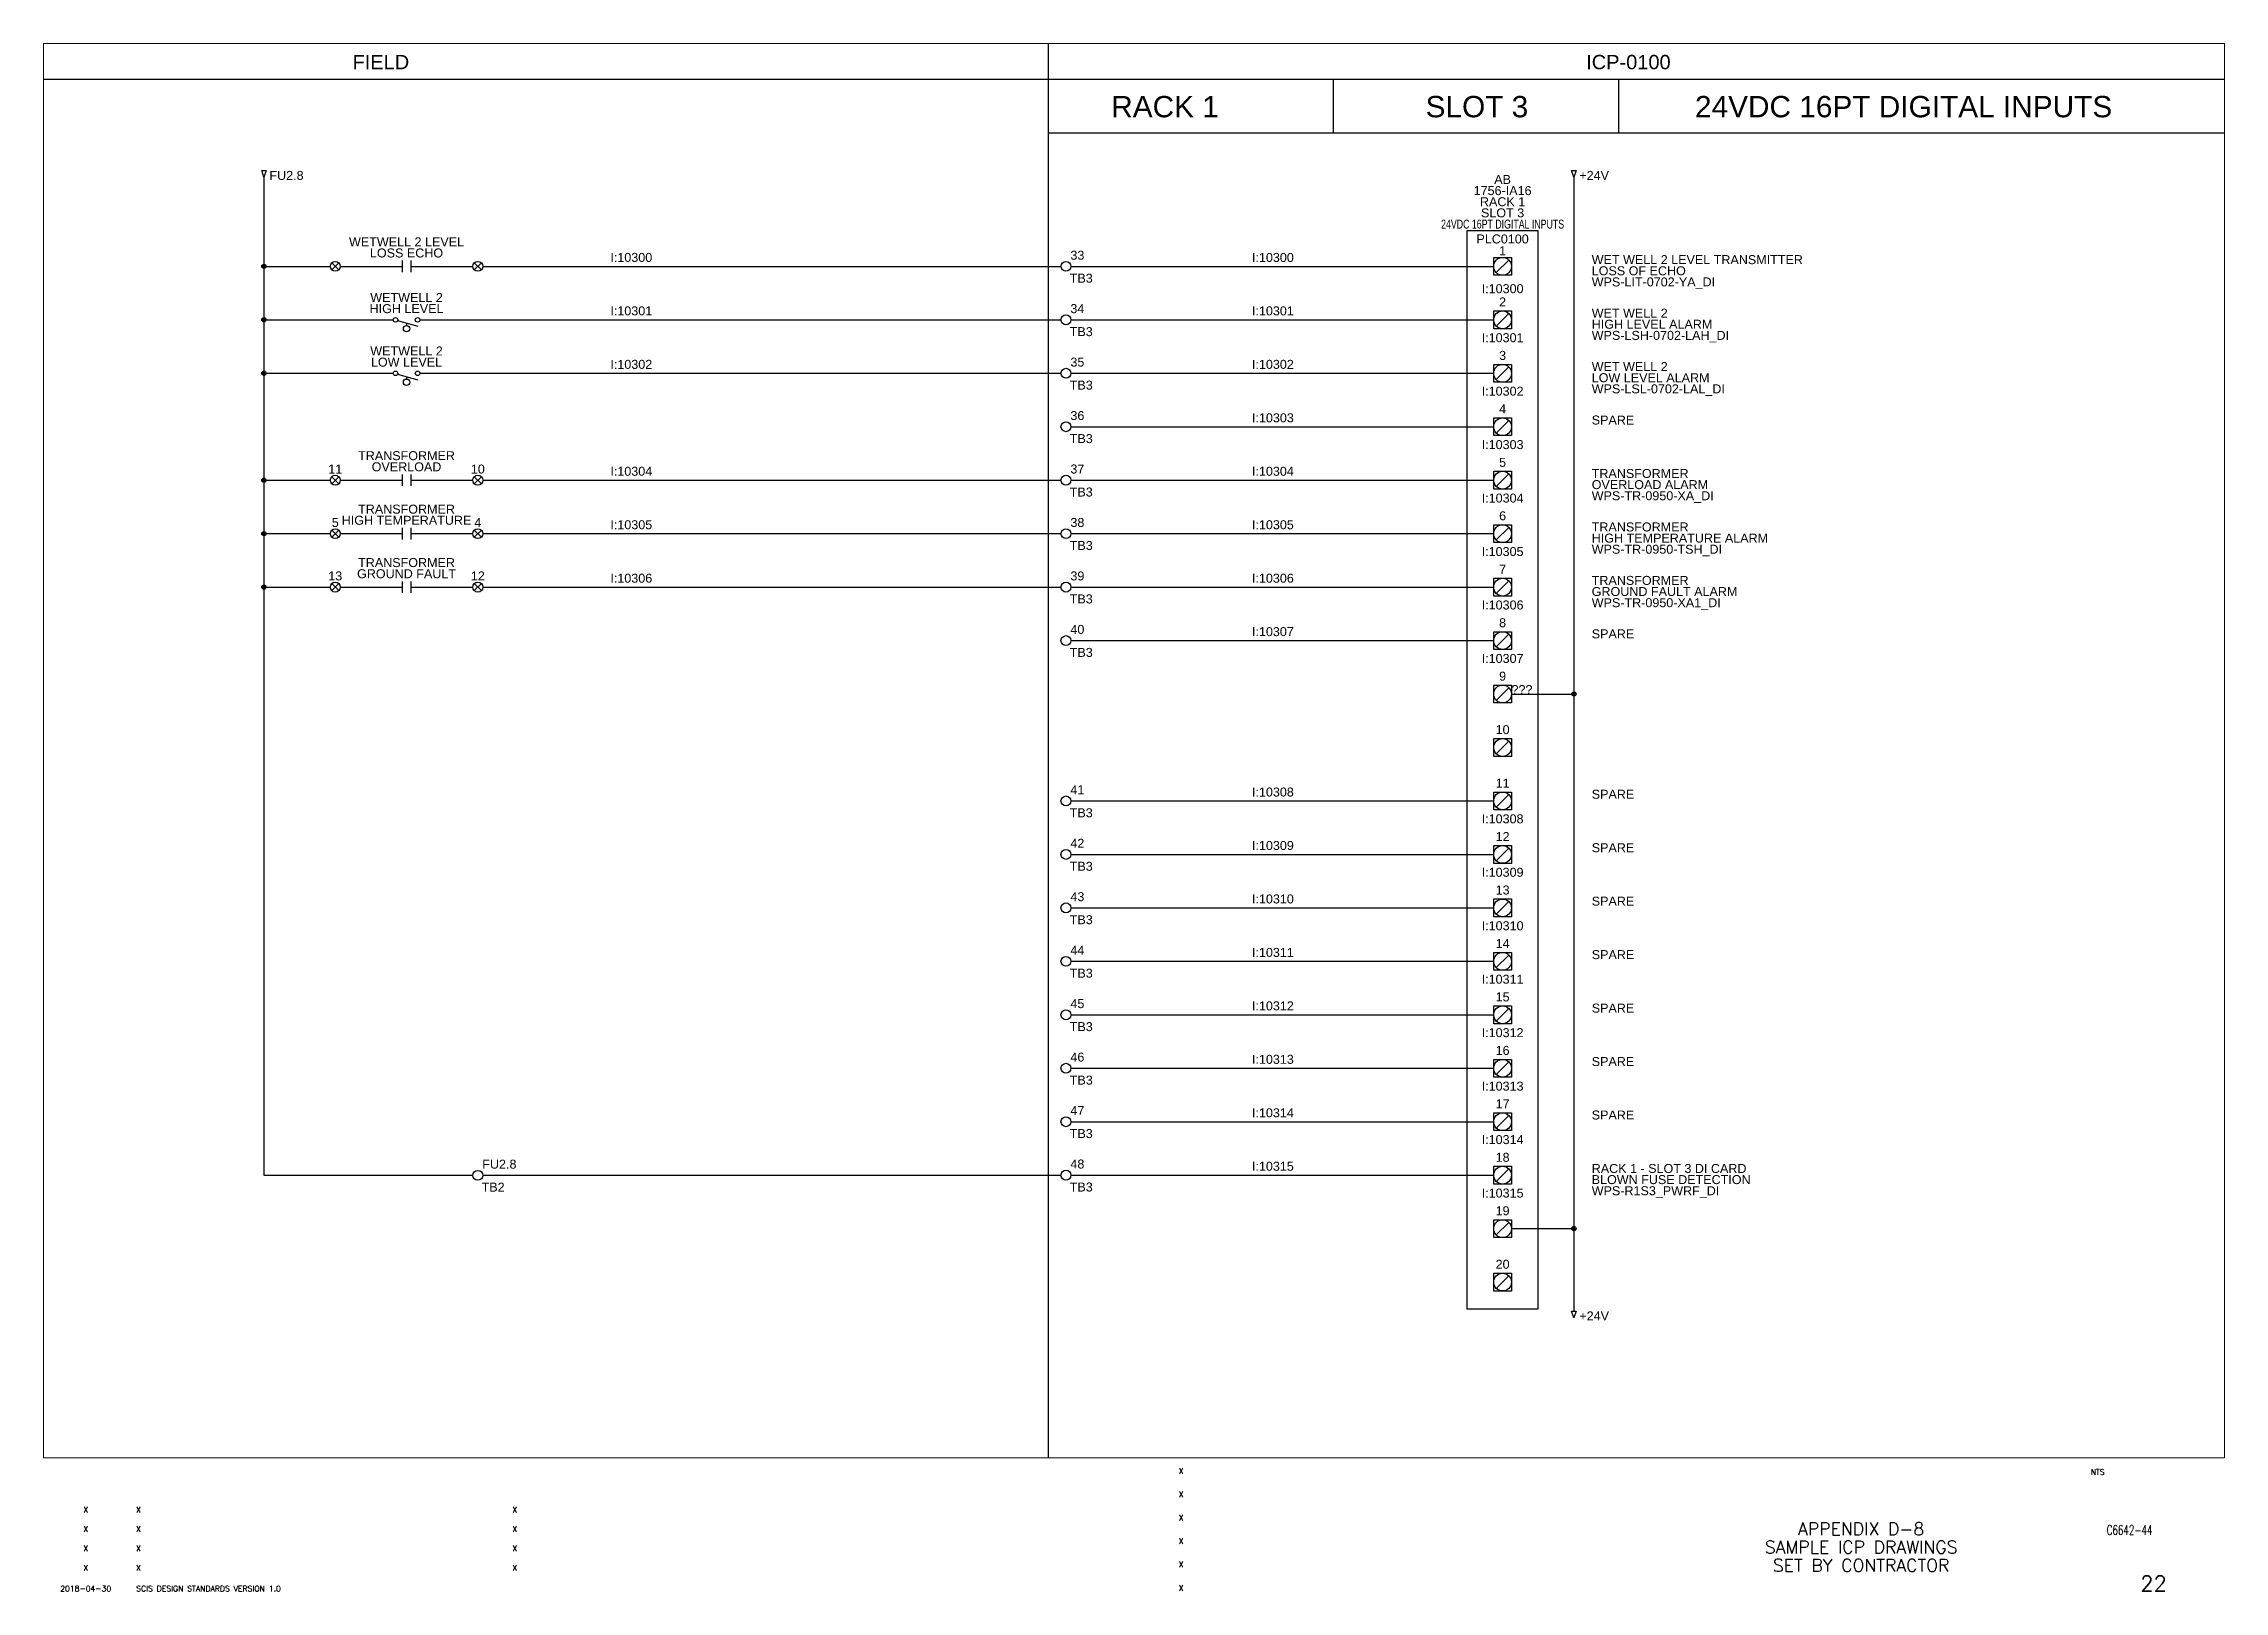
# Paper-space layout '22-Sample ICP R1S03 Digital Inputs' of a CAD drawing. Extents: x 44 to 821, y 22 to 574.
import ezdxf
from ezdxf.enums import TextEntityAlignment as Align

# ---------------------------------------------------------------- set-up
doc = ezdxf.new("R2010")
doc.units = 0
doc.layers.add('BOR-A1', color=7, linetype='Continuous')
doc.layers.add('G-ANNO-VPRT', color=7, linetype='Continuous', plot=False)
for name, color, linetype, lineweight in [('N-ANNO-TEXT', 2, 'Continuous', 25), ('N-DIAG', 4, 'Continuous', 25), ('N-INST', 4, 'Continuous', 25)]:
    doc.layers.add(name, color=color, linetype=linetype, lineweight=lineweight)
doc.styles.add('_CGS_2-5_NOTES', font='arial.ttf', dxfattribs={"height": 2.5})
doc.styles.add('STD2-0', font='simplex.shx', dxfattribs={"height": 2})
doc.styles.add('STD3-5', font='simplex.shx', dxfattribs={"height": 3.5})
doc.styles.add('STD4-5', font='simplex.shx', dxfattribs={"height": 4.5})
doc.styles.add('STD5-5', font='SIMPLEX')

# ---------------------------------------------------------------- blocks, each defined once
blk = doc.blocks.new('CGS A1 TITLE ATT')
at = {"layer": 'BOR-A1', "color": 1}
for tag, p, height, style in [('DATE', (448.47, 64.4), 2, 'STD2-0'), ('DRAWN', (448.47, 56.08), 2, 'STD2-0'), ('DESIGNER', (448.47, 47.76), 2, 'STD2-0'), ('CHECKED', (448.47, 39.44), 2, 'STD2-0'), ('FILE', (783.85, 42.55), 3.5, 'STD3-5'), ('ENGINEER', (448.47, 31.12), 2, 'STD2-0'), ('AD909', (787.49, 32), 5.5, 'STD5-5'), ('APPROVED', (448.47, 22.72), 2, 'STD2-0')]:
    blk.add_attdef(tag, p, '', height=height, dxfattribs=dict(at, style=style))
at = {"layer": 'BOR-A1', "color": 1, "style": 'STD2-0', "flags": 4}
blk.add_attdef('SCALE', (773.37, 64), '', height=2, dxfattribs=at)
at = {"layer": 'BOR-A1', "color": 1, "style": 'STD4-5'}
for tag, p in [('TITLE-1', (691.59, 44.75)), ('TITLE-2', (691.59, 38.25)), ('TITLE-3', (691.59, 31.75)), ('TITLE-4', (691.59, 25.25))]:
    blk.add_attdef(tag, text='', height=4.5, dxfattribs=at).set_placement(p, align=Align.MIDDLE_CENTER)
at = {"layer": 'BOR-A1', "color": 1, "style": 'STD5-5'}
blk.add_attdef('999', text='', height=5.5, dxfattribs=at).set_placement((800.49, 22.5), align=Align.RIGHT)
blk = doc.blocks.new('CGS A1 REV ATT')
at = {"layer": 'BOR-A1', "color": 1, "style": 'STD2-0'}
for tag, p in [('R5-DATE', (58.99, 50.62)), ('R5-BY', (211.87, 50.62)), ('R4-DATE', (58.99, 43.7)), ('R4-BY', (211.87, 43.7)), ('R3-DATE', (58.99, 36.78)), ('R2-DATE', (58.99, 29.86)), ('R3-BY', (211.87, 36.78)), ('R2-BY', (211.87, 29.86)), ('R1-DATE', (58.99, 22.46)), ('R1-BY', (211.87, 22.46))]:
    blk.add_attdef(tag, text='', height=2, dxfattribs=at).set_placement(p, align=Align.CENTER)
for tag, p in [('R5-DESC', (76.99, 50.62)), ('R4-DESC', (76.99, 43.7)), ('R3-DESC', (76.99, 36.78)), ('R2-DESC', (76.99, 29.86)), ('R1-DESC', (76.99, 22.46))]:
    blk.add_attdef(tag, p, '', height=2, dxfattribs=at)

psp = doc.layouts.new('22-Sample ICP R1S03 Digital Inputs')

# ---------------------------------------------------------------- linework, layer by layer
for p, q in [((401.9, 574), (401.9, 104.1)), ((43.99, 561.3), (821, 561.3)), ((503.5, 561.3), (503.5, 542.25)), ((605.1, 561.3), (605.1, 542.25)), ((401.9, 554.95), (401.9, 70)), ((401.9, 542.25), (821, 542.25))]:
    psp.add_line(p, q)
at = {"layer": 'N-DIAG'}
for p, q in [((122.5, 526.38), (122.5, 494.63)), ((589.23, 526.38), (589.23, 464.46)), ((589.23, 526.38), (589.23, 122.36)), ((122.5, 494.63), (122.5, 170.78)), ((122.5, 494.63), (146.13, 494.63)), ((146.64, 495.88), (149.16, 493.37)), ((146.64, 493.37), (149.16, 495.88)), ((149.67, 494.63), (171.71, 494.63)), ((174.89, 494.63), (196.93, 494.63)), ((197.44, 495.88), (199.96, 493.37)), ((197.44, 493.37), (199.96, 495.88)), ((200.47, 494.63), (406.48, 494.63)), ((410.02, 494.63), (560.65, 494.63)), ((122.26, 475.58), (168.54, 475.58)), ((173.3, 474.41), (173.3, 473.54)), ((178.06, 475.58), (406.48, 475.58)), ((410.02, 475.58), (560.65, 475.58)), ((122.26, 456.52), (168.54, 456.52)), ((173.3, 455.36), (173.3, 454.49)), ((178.06, 456.52), (406.48, 456.52)), ((410.02, 456.52), (560.65, 456.52)), ((410.02, 437.48), (560.65, 437.48)), ((146.64, 419.68), (149.16, 417.17)), ((146.64, 417.17), (149.16, 419.68)), ((197.44, 419.68), (199.96, 417.17)), ((197.44, 417.17), (199.96, 419.68)), ((122.5, 418.43), (146.13, 418.43)), ((149.67, 418.43), (171.71, 418.43)), ((174.89, 418.43), (196.93, 418.43)), ((200.47, 418.43), (406.48, 418.43)), ((410.02, 418.43), (560.65, 418.43)), ((122.5, 399.38), (146.13, 399.38)), ((146.64, 400.63), (149.16, 398.12)), ((146.64, 398.12), (149.16, 400.63)), ((149.67, 399.38), (171.71, 399.38)), ((174.89, 399.38), (196.93, 399.38)), ((197.44, 400.63), (199.96, 398.12)), ((197.44, 398.12), (199.96, 400.63)), ((200.47, 399.38), (406.48, 399.38)), ((410.02, 399.38), (560.65, 399.38)), ((146.64, 381.58), (149.16, 379.07)), ((146.64, 379.07), (149.16, 381.58)), ((197.44, 381.58), (199.96, 379.07)), ((197.44, 379.07), (199.96, 381.58)), ((122.5, 380.33), (146.13, 380.33)), ((149.67, 380.33), (171.71, 380.33)), ((174.89, 380.33), (196.93, 380.33)), ((200.47, 380.33), (406.48, 380.33)), ((410.02, 380.33), (560.65, 380.33)), ((410.02, 361.27), (560.65, 361.27)), ((567, 342.23), (589.23, 342.23)), ((410.02, 304.13), (560.65, 304.13)), ((410.02, 285.08), (560.65, 285.08)), ((410.02, 266.02), (560.65, 266.02)), ((410.02, 246.98), (560.65, 246.98)), ((410.02, 227.93), (560.65, 227.93)), ((410.02, 208.88), (560.65, 208.88)), ((410.02, 189.83), (560.65, 189.83)), ((122.5, 170.78), (196.93, 170.78)), ((200.47, 170.78), (406.48, 170.78)), ((410.02, 170.78), (560.65, 170.78)), ((567, 151.73), (589.23, 151.73))]:
    psp.add_line(p, q, dxfattribs=at)
at = {"layer": 'N-DIAG', "linetype": 'Continuous'}
for p, q in [((171.71, 496.66), (171.71, 492.59)), ((174.89, 496.66), (174.89, 492.59)), ((170.13, 475.31), (177.29, 473.27)), ((170.13, 456.26), (177.29, 454.22)), ((171.71, 420.46), (171.71, 416.39)), ((174.89, 420.46), (174.89, 416.39)), ((171.71, 401.41), (171.71, 397.34)), ((174.89, 401.41), (174.89, 397.34)), ((171.71, 382.36), (171.71, 378.29)), ((174.89, 382.36), (174.89, 378.29))]:
    psp.add_line(p, q, dxfattribs=at)
at = {"layer": 'N-DIAG'}
for points in [[(122.5, 528.76), (123.29, 528.76), (122.5, 526.38), (121.71, 528.76), (122.5, 528.76)], [(589.23, 528.76), (590.02, 528.76), (589.23, 526.38), (588.43, 528.76), (589.23, 528.76)], [(589.23, 122.36), (590.02, 122.36), (589.23, 119.98), (588.43, 122.36), (589.23, 122.36)], [(589.23, 122.36), (590.02, 122.36), (589.23, 119.98), (588.43, 122.36), (589.23, 122.36)]]:
    psp.add_lwpolyline(points, dxfattribs=at)
for centre, radius in [((122.5, 494.63), 0.762), ((122.5, 494.63), 0.475), ((122.5, 494.63), 0.236), ((408.25, 494.63), 1.77), ((122.5, 475.58), 0.762), ((122.5, 475.58), 0.475), ((122.5, 475.58), 0.236), ((169.36, 475.58), 0.818), ((177.24, 475.58), 0.818), ((408.25, 475.58), 1.77), ((173.3, 472.4), 1.12), ((122.5, 456.52), 0.762), ((122.5, 456.52), 0.475), ((122.5, 456.52), 0.236), ((169.36, 456.52), 0.818), ((173.3, 453.35), 1.12), ((177.24, 456.52), 0.818), ((408.25, 456.52), 1.77), ((408.25, 437.48), 1.77), ((408.25, 418.43), 1.77), ((122.5, 418.43), 0.762), ((122.5, 418.43), 0.475), ((122.5, 418.43), 0.236), ((122.5, 399.38), 0.762), ((122.5, 399.38), 0.475), ((122.5, 399.38), 0.236), ((408.25, 399.38), 1.77), ((122.5, 380.33), 0.762), ((122.5, 380.33), 0.475), ((408.25, 380.33), 1.77), ((122.5, 380.33), 0.236), ((408.25, 361.27), 1.77), ((589.23, 342.23), 0.762), ((589.23, 342.23), 0.475), ((589.23, 342.23), 0.236), ((408.25, 304.13), 1.77), ((408.25, 285.08), 1.77), ((408.25, 266.02), 1.77), ((408.25, 246.98), 1.77), ((408.25, 227.93), 1.77), ((408.25, 208.88), 1.77), ((408.25, 189.83), 1.77), ((198.7, 170.72), 1.77), ((408.25, 170.78), 1.77), ((589.23, 151.73), 0.762), ((589.23, 151.73), 0.475), ((589.23, 151.73), 0.236)]:
    psp.add_circle(centre, radius, dxfattribs=at)
at = {"layer": 'N-INST'}
for p, q in [((576.53, 507.33), (551.13, 507.33)), ((551.13, 507.33), (551.13, 123.15)), ((576.53, 123.15), (576.53, 507.33)), ((560.65, 497.8), (567, 497.8)), ((560.65, 491.45), (560.65, 497.8)), ((560.65, 497.8), (567, 497.8)), ((560.65, 491.45), (560.65, 497.8)), ((567, 497.8), (567, 491.45)), ((567, 497.8), (567, 491.45)), ((567, 491.45), (560.65, 491.45)), ((567, 491.45), (560.65, 491.45)), ((566.07, 496.87), (561.58, 492.38)), ((560.65, 478.75), (567, 478.75)), ((560.65, 472.4), (560.65, 478.75)), ((560.65, 478.75), (567, 478.75)), ((560.65, 472.4), (560.65, 478.75)), ((566.07, 477.82), (561.58, 473.33)), ((567, 478.75), (567, 472.4)), ((567, 478.75), (567, 472.4)), ((567, 472.4), (560.65, 472.4)), ((567, 472.4), (560.65, 472.4)), ((560.65, 459.7), (567, 459.7)), ((560.65, 453.35), (560.65, 459.7)), ((560.65, 459.7), (567, 459.7)), ((560.65, 453.35), (560.65, 459.7)), ((566.07, 458.77), (561.58, 454.28)), ((567, 459.7), (567, 453.35)), ((567, 459.7), (567, 453.35)), ((567, 453.35), (560.65, 453.35)), ((567, 453.35), (560.65, 453.35)), ((560.65, 440.65), (567, 440.65)), ((560.65, 434.3), (560.65, 440.65)), ((560.65, 440.65), (567, 440.65)), ((560.65, 434.3), (560.65, 440.65)), ((566.07, 439.72), (561.58, 435.23)), ((567, 440.65), (567, 434.3)), ((567, 440.65), (567, 434.3)), ((567, 434.3), (560.65, 434.3)), ((567, 434.3), (560.65, 434.3)), ((560.65, 421.6), (567, 421.6)), ((560.65, 415.25), (560.65, 421.6)), ((560.65, 421.6), (567, 421.6)), ((560.65, 415.25), (560.65, 421.6)), ((566.07, 420.67), (561.58, 416.18)), ((567, 421.6), (567, 415.25)), ((567, 421.6), (567, 415.25)), ((567, 415.25), (560.65, 415.25)), ((567, 415.25), (560.65, 415.25)), ((560.65, 402.55), (567, 402.55)), ((560.65, 396.2), (560.65, 402.55)), ((560.65, 402.55), (567, 402.55)), ((560.65, 396.2), (560.65, 402.55)), ((566.07, 401.62), (561.58, 397.13)), ((567, 402.55), (567, 396.2)), ((567, 402.55), (567, 396.2)), ((567, 396.2), (560.65, 396.2)), ((567, 396.2), (560.65, 396.2)), ((560.65, 383.5), (567, 383.5)), ((560.65, 377.15), (560.65, 383.5)), ((560.65, 383.5), (567, 383.5)), ((560.65, 377.15), (560.65, 383.5)), ((566.07, 382.57), (561.58, 378.08)), ((567, 383.5), (567, 377.15)), ((567, 383.5), (567, 377.15)), ((567, 377.15), (560.65, 377.15)), ((567, 377.15), (560.65, 377.15)), ((560.65, 364.45), (567, 364.45)), ((560.65, 358.1), (560.65, 364.45)), ((560.65, 364.45), (567, 364.45)), ((560.65, 358.1), (560.65, 364.45)), ((567, 358.1), (560.65, 358.1)), ((567, 358.1), (560.65, 358.1)), ((566.07, 363.52), (561.58, 359.03)), ((567, 364.45), (567, 358.1)), ((567, 364.45), (567, 358.1)), ((560.65, 345.4), (567, 345.4)), ((560.65, 339.05), (560.65, 345.4)), ((566.07, 344.47), (561.58, 339.98)), ((567, 345.4), (567, 339.05)), ((567, 339.05), (560.65, 339.05)), ((560.65, 326.35), (567, 326.35)), ((560.65, 320), (560.65, 326.35)), ((567, 326.35), (567, 320)), ((567, 320), (560.65, 320)), ((566.07, 325.42), (561.58, 320.93)), ((560.65, 307.3), (567, 307.3)), ((560.65, 300.95), (560.65, 307.3)), ((560.65, 307.3), (567, 307.3)), ((560.65, 300.95), (560.65, 307.3)), ((566.07, 306.37), (561.58, 301.88)), ((567, 307.3), (567, 300.95)), ((567, 307.3), (567, 300.95)), ((567, 300.95), (560.65, 300.95)), ((567, 300.95), (560.65, 300.95)), ((560.65, 288.25), (567, 288.25)), ((560.65, 281.9), (560.65, 288.25)), ((560.65, 288.25), (567, 288.25)), ((560.65, 281.9), (560.65, 288.25)), ((567, 288.25), (567, 281.9)), ((567, 288.25), (567, 281.9)), ((567, 281.9), (560.65, 281.9)), ((567, 281.9), (560.65, 281.9)), ((566.07, 287.32), (561.58, 282.83)), ((560.65, 269.2), (567, 269.2)), ((560.65, 262.85), (560.65, 269.2)), ((560.65, 269.2), (567, 269.2)), ((560.65, 262.85), (560.65, 269.2)), ((566.07, 268.27), (561.58, 263.78)), ((567, 269.2), (567, 262.85)), ((567, 269.2), (567, 262.85)), ((567, 262.85), (560.65, 262.85)), ((567, 262.85), (560.65, 262.85)), ((560.65, 250.15), (567, 250.15)), ((560.65, 243.8), (560.65, 250.15)), ((560.65, 250.15), (567, 250.15)), ((560.65, 243.8), (560.65, 250.15)), ((566.07, 249.22), (561.58, 244.73)), ((567, 250.15), (567, 243.8)), ((567, 250.15), (567, 243.8)), ((567, 243.8), (560.65, 243.8)), ((567, 243.8), (560.65, 243.8)), ((560.65, 231.1), (567, 231.1)), ((560.65, 224.75), (560.65, 231.1)), ((560.65, 231.1), (567, 231.1)), ((560.65, 224.75), (560.65, 231.1)), ((566.07, 230.17), (561.58, 225.68)), ((567, 231.1), (567, 224.75)), ((567, 231.1), (567, 224.75)), ((567, 224.75), (560.65, 224.75)), ((567, 224.75), (560.65, 224.75)), ((560.65, 212.05), (567, 212.05)), ((560.65, 205.7), (560.65, 212.05)), ((560.65, 212.05), (567, 212.05)), ((560.65, 205.7), (560.65, 212.05)), ((566.07, 211.12), (561.58, 206.63)), ((567, 212.05), (567, 205.7)), ((567, 212.05), (567, 205.7)), ((567, 205.7), (560.65, 205.7)), ((567, 205.7), (560.65, 205.7)), ((560.65, 193), (567, 193)), ((560.65, 186.65), (560.65, 193)), ((560.65, 193), (567, 193)), ((560.65, 186.65), (560.65, 193)), ((567, 186.65), (560.65, 186.65)), ((567, 186.65), (560.65, 186.65)), ((566.07, 192.07), (561.58, 187.58)), ((567, 193), (567, 186.65)), ((567, 193), (567, 186.65)), ((560.65, 173.95), (567, 173.95)), ((560.65, 167.6), (560.65, 173.95)), ((560.65, 173.95), (567, 173.95)), ((560.65, 167.6), (560.65, 173.95)), ((566.07, 173.02), (561.58, 168.53)), ((567, 173.95), (567, 167.6)), ((567, 173.95), (567, 167.6)), ((567, 167.6), (560.65, 167.6)), ((567, 167.6), (560.65, 167.6)), ((560.65, 154.9), (567, 154.9)), ((560.65, 148.55), (560.65, 154.9)), ((567, 148.55), (560.65, 148.55)), ((566.07, 153.97), (561.58, 149.48)), ((567, 154.9), (567, 148.55)), ((560.65, 135.85), (567, 135.85)), ((560.65, 129.5), (560.65, 135.85)), ((566.07, 134.92), (561.58, 130.43)), ((567, 135.85), (567, 129.5)), ((567, 129.5), (560.65, 129.5)), ((551.13, 123.15), (576.53, 123.15))]:
    psp.add_line(p, q, dxfattribs=at)
for centre, radius in [((563.83, 494.63), 3.17), ((147.9, 494.63), 1.77), ((198.7, 494.63), 1.77), ((563.83, 475.58), 3.17), ((563.83, 456.52), 3.17), ((563.83, 437.48), 3.17), ((147.9, 418.43), 1.77), ((198.7, 418.43), 1.77), ((563.83, 418.43), 3.17), ((147.9, 399.38), 1.77), ((198.7, 399.38), 1.77), ((563.83, 399.38), 3.17), ((147.9, 380.33), 1.77), ((198.7, 380.33), 1.77), ((563.83, 380.33), 3.17), ((563.83, 361.27), 3.17), ((563.83, 342.23), 3.17), ((563.83, 323.18), 3.17), ((563.83, 304.13), 3.17), ((563.83, 285.08), 3.17), ((563.83, 266.02), 3.17), ((563.83, 246.98), 3.17), ((563.83, 227.93), 3.17), ((563.83, 208.88), 3.17), ((563.83, 189.83), 3.17), ((563.83, 170.78), 3.17), ((563.83, 151.73), 3.17), ((563.83, 132.68), 3.17)]:
    psp.add_circle(centre, radius, dxfattribs=at)

# ---------------------------------------------------------------- block references
ref = psp.add_blockref('CGS A1 TITLE ATT', (0, 0))
ref.add_attrib('TITLE-1', 'APPENDIX D-8', dxfattribs={"layer": 'BOR-A1', "color": 1, "height": 4.5, "style": 'STD4-5'}).set_placement((691.59, 44.75), align=Align.MIDDLE_CENTER)
ref.add_attrib('TITLE-2', 'SAMPLE ICP DRAWINGS', dxfattribs={"layer": 'BOR-A1', "color": 1, "height": 4.5, "style": 'STD4-5'}).set_placement((691.59, 38.25), align=Align.MIDDLE_CENTER)
ref.add_attrib('TITLE-3', 'SET BY CONTRACTOR', dxfattribs={"layer": 'BOR-A1', "color": 1, "height": 4.5, "style": 'STD4-5'}).set_placement((691.59, 31.75), align=Align.MIDDLE_CENTER)
ref.add_attrib('FILE', 'C6642-44', (779.08, 42.56), dxfattribs={"layer": 'BOR-A1', "color": 1, "height": 3.5, "style": 'STD3-5', "width": 0.65})
ref.add_attrib('SCALE', 'NTS', (773.37, 64), dxfattribs={"layer": 'BOR-A1', "color": 1, "height": 2, "style": 'STD2-0'})
ref.add_attrib('DATE', 'X', (448.47, 64.4), dxfattribs={"layer": 'BOR-A1', "color": 1, "height": 2, "style": 'STD2-0'})
ref.add_attrib('DRAWN', 'X', (448.47, 56.08), dxfattribs={"layer": 'BOR-A1', "color": 1, "height": 2, "style": 'STD2-0'})
ref.add_attrib('DESIGNER', 'X', (448.47, 47.76), dxfattribs={"layer": 'BOR-A1', "color": 1, "height": 2, "style": 'STD2-0'})
ref.add_attrib('CHECKED', 'X', (448.47, 39.44), dxfattribs={"layer": 'BOR-A1', "color": 1, "height": 2, "style": 'STD2-0'})
ref.add_attrib('ENGINEER', 'X', (448.47, 31.12), dxfattribs={"layer": 'BOR-A1', "color": 1, "height": 2, "style": 'STD2-0'})
ref.add_attrib('APPROVED', 'X', (448.47, 22.72), dxfattribs={"layer": 'BOR-A1', "color": 1, "height": 2, "style": 'STD2-0'})
ref.add_attrib('999', '22', dxfattribs={"layer": 'BOR-A1', "color": 1, "height": 5.5, "style": 'STD5-5'}).set_placement((800.49, 22.5), align=Align.RIGHT)
psp.add_blockref('CGS A1 REV ATT', (0, 0)).add_auto_attribs({'R1-DATE': '2018-04-30', 'R1-DESC': 'SCIS DESIGN STANDARDS VERSION 1.0', 'R2-DATE': 'X', 'R2-DESC': 'X', 'R2-BY': 'X', 'R3-DATE': 'X', 'R3-DESC': 'X', 'R3-BY': 'X', 'R4-DATE': 'X', 'R4-DESC': 'X', 'R4-BY': 'X', 'R5-DATE': 'X', 'R5-DESC': 'X', 'R5-BY': 'X'})

# ---------------------------------------------------------------- texts
at = {"layer": 'N-ANNO-TEXT', "linetype": 'Continuous', "style": '_CGS_2-5_NOTES'}
for s, height, p in [('FIELD', 5.1, (164.16, 567.42)), ('ICP-0100', 5.1, (608.66, 567.42)), ('RACK 1', 7.6, (443.56, 551.55)), ('SLOT 3', 7.6, (554.68, 551.55)), ('24VDC 16PT DIGITAL INPUTS', 7.6, (706.7, 551.55))]:
    psp.add_text(s, height=height, dxfattribs=at).set_placement(p, align=Align.MIDDLE)
at = {"layer": 'N-ANNO-TEXT', "style": '_CGS_2-5_NOTES'}
for s, p in [('FU2.8', (124.45, 525.43)), ('+24V', (591.17, 525.43)), ('WET WELL 2 LEVEL TRANSMITTER', (595.58, 495.42)), ('WPS-LIT-0702-YA_DI', (595.58, 487.48)), ('LOSS OF ECHO', (595.58, 491.45)), ('WET WELL 2', (595.58, 476.37)), ('HIGH LEVEL ALARM', (595.58, 472.4)), ('WPS-LSH-0702-LAH_DI', (595.58, 468.43)), ('WET WELL 2', (595.58, 457.32)), ('WPS-LSL-0702-LAL_DI', (595.58, 449.38)), ('LOW LEVEL ALARM', (595.58, 453.35)), ('SPARE', (595.58, 438.27)), ('TRANSFORMER', (595.58, 419.22)), ('WPS-TR-0950-XA_DI', (595.58, 411.28)), ('OVERLOAD ALARM', (595.58, 415.25)), ('TRANSFORMER', (595.58, 400.17)), ('HIGH TEMPERATURE ALARM', (595.58, 396.2)), ('WPS-TR-0950-TSH_DI', (595.58, 392.23)), ('TRANSFORMER', (595.58, 381.12)), ('WPS-TR-0950-XA1_DI', (595.58, 373.18)), ('GROUND FAULT ALARM', (595.58, 377.15)), ('SPARE', (595.58, 362.07)), ('???', (567, 342.23)), ('SPARE', (595.58, 304.92)), ('SPARE', (595.58, 285.87)), ('SPARE', (595.58, 266.82)), ('SPARE', (595.58, 247.77)), ('SPARE', (595.58, 228.72)), ('SPARE', (595.58, 209.67)), ('SPARE', (595.58, 190.62)), ('RACK 1 - SLOT 3 DI CARD', (595.58, 171.57)), ('WPS-R1S3_PWRF_DI', (595.58, 163.63)), ('BLOWN FUSE DETECTION', (595.58, 167.6)), ('+24V', (591.17, 119.03)), ('+24V', (591.17, 119.03))]:
    psp.add_text(s, height=3.2, dxfattribs=at).set_placement(p)
for s, p in [('1756-IA16', (563.83, 520.02)), ('AB', (563.83, 523.99)), ('RACK 1', (563.83, 516.06)), ('SLOT 3', (563.83, 512.09)), ('PLC0100', (563.83, 502.79)), ('WETWELL 2 LEVEL', (173.3, 501.77)), ('LOSS ECHO', (173.3, 497.8)), ('1', (563.83, 498.59)), ('WETWELL 2', (173.3, 481.92)), ('2', (563.83, 480.34)), ('HIGH LEVEL', (173.3, 477.96)), ('WETWELL 2', (173.3, 462.87)), ('LOW LEVEL', (173.3, 458.91)), ('3', (563.83, 461.29)), ('4', (563.83, 442.24)), ('TRANSFORMER', (173.3, 425.57)), ('OVERLOAD', (173.3, 421.6)), ('5', (563.83, 423.19)), ('HIGH TEMPERATURE', (173.3, 402.55)), ('TRANSFORMER', (173.3, 406.52)), ('6', (563.83, 404.14)), ('TRANSFORMER', (173.3, 387.47)), ('GROUND FAULT', (173.3, 383.5)), ('7', (563.83, 385.09)), ('8', (563.83, 366.04)), ('9', (563.83, 346.99)), ('10', (563.83, 327.94)), ('11', (563.83, 308.89)), ('12', (563.83, 289.84)), ('13', (563.83, 270.79)), ('14', (563.83, 251.74)), ('15', (563.83, 232.69)), ('16', (563.83, 213.64)), ('17', (563.83, 194.59)), ('18', (563.83, 175.54)), ('19', (563.83, 156.49)), ('20', (563.83, 137.44))]:
    psp.add_text(s, height=3.2, dxfattribs=at).set_placement(p, align=Align.CENTER)
at = {"layer": 'N-ANNO-TEXT', "style": '_CGS_2-5_NOTES', "width": 0.7}
psp.add_text('24VDC 16PT DIGITAL INPUTS', height=3.2, dxfattribs=at).set_placement((563.83, 508.08), align=Align.CENTER)
at = {"layer": 'N-ANNO-TEXT', "linetype": 'Continuous', "style": '_CGS_2-5_NOTES'}
for s, p in [('I:10300', (253.38, 496.21)), ('I:10300', (481.98, 496.21)), ('I:10301', (253.38, 477.16)), ('I:10301', (481.98, 477.16)), ('I:10302', (253.38, 458.11)), ('I:10302', (481.98, 458.11)), ('I:10303', (481.98, 439.06)), ('11', (147.9, 420.81)), ('10', (198.7, 420.81)), ('I:10304', (253.38, 420.01)), ('I:10304', (481.98, 420.01)), ('5', (147.9, 401.76)), ('4', (198.7, 401.76)), ('I:10305', (253.38, 400.96)), ('I:10305', (481.98, 400.96)), ('13', (147.9, 382.71)), ('12', (198.7, 382.71)), ('I:10306', (253.38, 381.91)), ('I:10306', (481.98, 381.91)), ('I:10307', (481.98, 362.86)), ('I:10308', (481.98, 305.71)), ('I:10309', (481.98, 286.66)), ('I:10310', (481.98, 267.61)), ('I:10311', (481.98, 248.56)), ('I:10312', (481.98, 229.51)), ('I:10313', (481.98, 210.46)), ('I:10314', (481.98, 191.41)), ('I:10315', (481.98, 172.36))]:
    psp.add_text(s, height=3.2, dxfattribs=at).set_placement(p, align=Align.CENTER)
for s, p in [('33', (409.84, 497.01)), ('TB3', (409.6, 488.81)), ('34', (409.84, 477.96)), ('TB3', (409.6, 469.76)), ('35', (409.84, 458.91)), ('TB3', (409.6, 450.71)), ('36', (409.84, 439.86)), ('TB3', (409.6, 431.66)), ('37', (409.84, 420.81)), ('TB3', (409.6, 412.61)), ('38', (409.84, 401.76)), ('TB3', (409.6, 393.56)), ('39', (409.84, 382.71)), ('TB3', (409.6, 374.51)), ('40', (409.84, 363.66)), ('TB3', (409.6, 355.46)), ('41', (409.84, 306.51)), ('TB3', (409.6, 298.31)), ('42', (409.84, 287.46)), ('TB3', (409.6, 279.26)), ('43', (409.84, 268.41)), ('TB3', (409.6, 260.21)), ('44', (409.84, 249.36)), ('TB3', (409.6, 241.16)), ('45', (409.84, 230.31)), ('TB3', (409.6, 222.11)), ('46', (409.84, 211.26)), ('TB3', (409.6, 203.06)), ('47', (409.84, 192.21)), ('TB3', (409.6, 184.01)), ('FU2.8', (200.29, 173.1)), ('48', (409.84, 173.16)), ('TB2', (200.05, 164.91)), ('TB3', (409.6, 164.96))]:
    psp.add_text(s, height=3.2, dxfattribs=at).set_placement(p)
at = {"layer": 'N-ANNO-TEXT', "style": '_CGS_2-5_NOTES'}
for s, p in [('I:10300', (563.83, 488.27)), ('I:10301', (563.83, 470.81)), ('I:10302', (563.83, 451.76)), ('I:10303', (563.83, 432.71)), ('I:10304', (563.83, 413.66)), ('I:10305', (563.83, 394.61)), ('I:10306', (563.83, 375.56)), ('I:10307', (563.83, 356.51)), ('I:10308', (563.83, 299.36)), ('I:10309', (563.83, 280.31)), ('I:10310', (563.83, 261.26)), ('I:10311', (563.83, 242.21)), ('I:10312', (563.83, 223.16)), ('I:10313', (563.83, 204.11)), ('I:10314', (563.83, 185.06)), ('I:10315', (563.83, 166.01))]:
    psp.add_text(s, height=3.2, dxfattribs=at).set_placement(p, align=Align.TOP_CENTER)

# ---------------------------------------------------------------- viewports
at = {"layer": 'G-ANNO-VPRT'}
psp.add_viewport(center=(432.5, 322), size=(777.01, 504), view_center_point=(65.91, 206.78), view_height=118.1438, dxfattribs=at)
psp.add_viewport(center=(432.5, 322), size=(777.01, 504), view_center_point=(210, 148.5), view_height=299.7041, status=3, dxfattribs=at)

doc.saveas('drawing.dxf')
